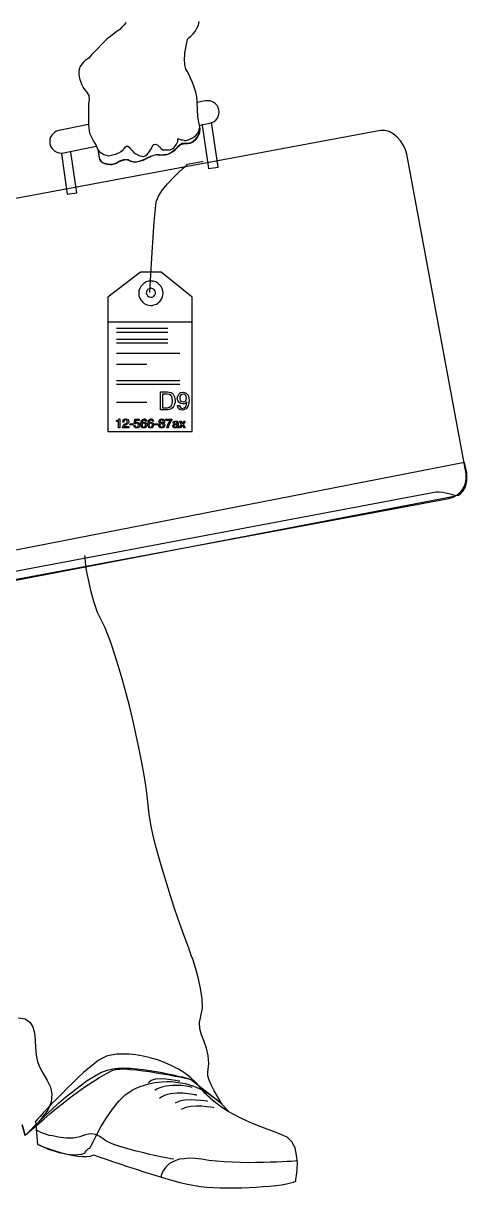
# Model space of a CAD drawing. Extents: x 141.92 to 143.05, y 60.08 to 61.86.
# Drawn here: x 142.635 to 143.049, y 60.078 to 61.166 of the extents above; entities that cross this region are included whole.
import ezdxf

# ---------------------------------------------------------------- set-up
doc = ezdxf.new("R2010")
doc.units = 0
doc.layers.get('0').update_dxf_attribs({"linetype": 'CONTINUOUS'})

msp = doc.modelspace()

# ---------------------------------------------------------------- linework, layer by layer
at = {"linetype": 'CONTINUOUS'}
for points in [[(142.6954, 61.133), (142.6949, 61.1328), (142.6939, 61.132), (142.6924, 61.1309), (142.6909, 61.1295), (142.6893, 61.1276), (142.6878, 61.1255), (142.6867, 61.1231), (142.6863, 61.1208), (142.6865, 61.1183), (142.6867, 61.1158), (142.6874, 61.1133), (142.6882, 61.1108), (142.6893, 61.1082), (142.6905, 61.1059), (142.692, 61.1038), (142.6937, 61.1019), (142.6958, 61.0984), (142.696, 61.0946), (142.6954, 61.0906), (142.6954, 61.0855), (142.6956, 61.0788), (142.6956, 61.0708), (142.6964, 61.0631), (142.6994, 61.0568), (142.7012, 61.0542), (142.7027, 61.0517), (142.7036, 61.0492), (142.7044, 61.0469), (142.7048, 61.0446), (142.7052, 61.0425), (142.7055, 61.0404), (142.7061, 61.0387), (142.7069, 61.0372), (142.7086, 61.0359), (142.7105, 61.0349), (142.7128, 61.0343), (142.7153, 61.0338), (142.7176, 61.0338), (142.7197, 61.0345), (142.7216, 61.0353), (142.7231, 61.0364), (142.7248, 61.0374), (142.7265, 61.038), (142.7284, 61.0385), (142.73, 61.0385), (142.7319, 61.0383), (142.7336, 61.0378), (142.7355, 61.037), (142.7374, 61.0364), (142.7395, 61.0362), (142.7416, 61.0366), (142.7437, 61.0372), (142.7458, 61.0378), (142.7477, 61.0387), (142.7494, 61.0397), (142.7511, 61.0404), (142.7525, 61.041), (142.7538, 61.0416), (142.755, 61.042), (142.7565, 61.0425), (142.758, 61.0429), (142.7597, 61.0431), (142.7618, 61.0431), (142.7643, 61.0429), (142.767, 61.0429), (142.7697, 61.0437), (142.7723, 61.0448), (142.7744, 61.0462), (142.7763, 61.0477), (142.7777, 61.049), (142.7786, 61.0498), (142.779, 61.0502), (142.7798, 61.0511), (142.7805, 61.0517), (142.7813, 61.0523), (142.7819, 61.0528), (142.783, 61.053), (142.7842, 61.0532), (142.7859, 61.0534), (142.788, 61.0534), (142.7906, 61.0538), (142.7929, 61.0551), (142.795, 61.057), (142.7969, 61.0595), (142.7983, 61.062), (142.7994, 61.0645), (142.7998, 61.067), (142.7996, 61.0691), (142.7985, 61.0733), (142.7977, 61.0788), (142.7973, 61.0853), (142.7971, 61.0929), (142.7966, 61.0971), (142.7958, 61.1015), (142.7943, 61.1061), (142.7927, 61.1105), (142.7908, 61.1147), (142.7891, 61.1183), (142.7876, 61.121), (142.7864, 61.1231), (142.7853, 61.1274), (142.7851, 61.1322), (142.7853, 61.1364), (142.7855, 61.1381), (142.788, 61.1511), (142.7885, 61.1515), (142.7895, 61.1524), (142.7912, 61.1538), (142.7931, 61.1559), (142.795, 61.1582), (142.7966, 61.1612), (142.7981, 61.1641), (142.7987, 61.1675)], [(142.6954, 61.133), (142.6949, 61.1328), (142.6939, 61.132), (142.6924, 61.1309), (142.6909, 61.1295), (142.6893, 61.1276), (142.6878, 61.1255), (142.6867, 61.1231), (142.6863, 61.1208), (142.6865, 61.1183), (142.6867, 61.1158), (142.6874, 61.1133), (142.6882, 61.1108), (142.6893, 61.1082), (142.6905, 61.1059), (142.692, 61.1038), (142.6937, 61.1019), (142.6958, 61.0984), (142.696, 61.0946), (142.6954, 61.0906), (142.6954, 61.0855), (142.6956, 61.0788), (142.6956, 61.0708), (142.6964, 61.0631), (142.6994, 61.0568), (142.7012, 61.0542), (142.7027, 61.0517), (142.7036, 61.0492), (142.7044, 61.0469), (142.7048, 61.0446), (142.7052, 61.0425), (142.7055, 61.0404), (142.7061, 61.0387), (142.7069, 61.0372), (142.7086, 61.0359), (142.7105, 61.0349), (142.7128, 61.0343), (142.7153, 61.0338), (142.7176, 61.0338), (142.7197, 61.0345), (142.7216, 61.0353), (142.7231, 61.0364), (142.7248, 61.0374), (142.7265, 61.038), (142.7284, 61.0385), (142.73, 61.0385), (142.7319, 61.0383), (142.7336, 61.0378), (142.7355, 61.037), (142.7374, 61.0364), (142.7395, 61.0362), (142.7416, 61.0366), (142.7437, 61.0372), (142.7458, 61.0378), (142.7477, 61.0387), (142.7494, 61.0397), (142.7511, 61.0404), (142.7525, 61.041), (142.7538, 61.0416), (142.755, 61.042), (142.7565, 61.0425), (142.758, 61.0429), (142.7597, 61.0431), (142.7618, 61.0431), (142.7643, 61.0429), (142.767, 61.0429), (142.7697, 61.0437), (142.7723, 61.0448), (142.7744, 61.0462), (142.7763, 61.0477), (142.7777, 61.049), (142.7786, 61.0498), (142.779, 61.0502), (142.7798, 61.0511), (142.7805, 61.0517), (142.7813, 61.0523), (142.7819, 61.0528), (142.783, 61.053), (142.7842, 61.0532), (142.7859, 61.0534), (142.788, 61.0534), (142.7906, 61.0538), (142.7929, 61.0551), (142.795, 61.057), (142.7969, 61.0595), (142.7983, 61.062), (142.7994, 61.0645), (142.7998, 61.067), (142.7996, 61.0691), (142.7985, 61.0733), (142.7977, 61.0788), (142.7973, 61.0853), (142.7971, 61.0929), (142.7966, 61.0971), (142.7958, 61.1015), (142.7943, 61.1061), (142.7927, 61.1105), (142.7908, 61.1147), (142.7891, 61.1183), (142.7876, 61.121), (142.7864, 61.1231), (142.7853, 61.1274), (142.7851, 61.1322), (142.7853, 61.1364), (142.7855, 61.1381), (142.788, 61.1511), (142.7885, 61.1515), (142.7895, 61.1524), (142.7912, 61.1538), (142.7931, 61.1559), (142.795, 61.1582), (142.7966, 61.1612), (142.7981, 61.1641), (142.7987, 61.1675)], [(142.7307, 61.1664), (142.7288, 61.1643), (142.7267, 61.1622), (142.7246, 61.1601), (142.722, 61.1582), (142.7191, 61.1561), (142.7162, 61.1538), (142.713, 61.1513), (142.7101, 61.1486), (142.7073, 61.1458), (142.7044, 61.1427), (142.7015, 61.1395), (142.6983, 61.1364), (142.6954, 61.133)], [(142.7307, 61.1664), (142.7288, 61.1643), (142.7267, 61.1622), (142.7246, 61.1601), (142.722, 61.1582), (142.7191, 61.1561), (142.7162, 61.1538), (142.713, 61.1513), (142.7101, 61.1486), (142.7073, 61.1458), (142.7044, 61.1427), (142.7015, 61.1395), (142.6983, 61.1364), (142.6954, 61.133)], [(142.8088, 61.0725), (142.8109, 61.0731), (142.8128, 61.0742), (142.8143, 61.0754), (142.8156, 61.0769), (142.8166, 61.0788), (142.8172, 61.0809), (142.8174, 61.083), (142.8172, 61.0851), (142.8172, 61.0851), (142.8166, 61.0872), (142.8156, 61.0889), (142.8141, 61.0906), (142.8126, 61.0918), (142.8107, 61.0927), (142.8088, 61.0933), (142.8067, 61.0935), (142.8046, 61.0933), (142.7971, 61.0918)], [(142.6956, 61.0714), (142.6678, 61.0658), (142.6657, 61.0652), (142.6641, 61.0641), (142.6624, 61.0626), (142.6611, 61.0612), (142.6601, 61.0593), (142.6594, 61.0574), (142.6592, 61.0553), (142.6594, 61.0532), (142.6594, 61.0532), (142.6601, 61.0511), (142.6611, 61.0492), (142.6626, 61.0477), (142.6641, 61.0465), (142.6659, 61.0454), (142.6678, 61.0448), (142.6699, 61.0446), (142.672, 61.0448), (142.7029, 61.051)], [(142.7992, 61.0706), (142.8088, 61.0725)], [(142.8017, 61.0708), (142.8076, 61.0303), (142.8166, 61.0315), (142.8105, 61.0736), (142.8105, 61.0729)], [(143.0322, 60.722), (143.036, 60.7233), (143.0396, 60.725), (143.0425, 60.7275), (143.045, 60.7304), (143.0467, 60.7336), (143.048, 60.7374), (143.0484, 60.7411), (143.0482, 60.7451), (142.9929, 61.0435), (142.9916, 61.0477), (142.9898, 61.0517), (142.987, 61.0559), (142.9837, 61.0595), (142.9801, 61.0624), (142.9763, 61.0647), (142.9721, 61.0658), (142.9681, 61.0658), (142.4936, 60.9771)], [(143.0322, 60.722), (143.036, 60.7233), (143.0396, 60.725), (143.0425, 60.7275), (143.045, 60.7304), (143.0467, 60.7336), (143.048, 60.7374), (143.0484, 60.7411), (143.0482, 60.7451), (142.9929, 61.0435), (142.9916, 61.0477), (142.9898, 61.0517), (142.987, 61.0559), (142.9837, 61.0595), (142.9801, 61.0624), (142.9763, 61.0647), (142.9721, 61.0658), (142.9681, 61.0658), (142.4936, 60.9771)], [(142.7044, 61.0477), (142.7046, 61.0475), (142.7052, 61.0467), (142.7065, 61.0454), (142.708, 61.0444), (142.7097, 61.0433), (142.7118, 61.0425), (142.7141, 61.042), (142.7166, 61.0425), (142.7191, 61.0431), (142.721, 61.0437), (142.7227, 61.0444), (142.7239, 61.0448), (142.725, 61.0454), (142.7258, 61.046), (142.7269, 61.0469), (142.7277, 61.0477), (142.7286, 61.0488), (142.7294, 61.0496), (142.73, 61.0505), (142.7309, 61.0509), (142.7315, 61.0511), (142.7323, 61.0509), (142.7334, 61.05), (142.7347, 61.0486), (142.7361, 61.0469), (142.7378, 61.0452), (142.7397, 61.0439), (142.7416, 61.0429), (142.7435, 61.042), (142.7452, 61.0416), (142.7466, 61.0414), (142.7479, 61.0416), (142.749, 61.0423), (142.7502, 61.0431), (142.7513, 61.0444), (142.7525, 61.046), (142.7534, 61.0475), (142.7544, 61.049), (142.7548, 61.0505), (142.7553, 61.0515), (142.7557, 61.0521), (142.7565, 61.0526), (142.7576, 61.0528), (142.7588, 61.0526), (142.7601, 61.0519), (142.7613, 61.0511), (142.7626, 61.0498), (142.7634, 61.0481), (142.7639, 61.0481), (142.7647, 61.0477), (142.7662, 61.0475), (142.7679, 61.0475), (142.7697, 61.0475), (142.7718, 61.0477), (142.7737, 61.0486), (142.7754, 61.0498), (142.7777, 61.0528), (142.7788, 61.0555), (142.779, 61.0574), (142.779, 61.058), (142.7792, 61.058), (142.7796, 61.0578), (142.7805, 61.0576), (142.7813, 61.0574), (142.7824, 61.057), (142.7836, 61.0568), (142.7847, 61.0565), (142.7855, 61.0563), (142.7868, 61.0563), (142.7887, 61.057), (142.7908, 61.0578), (142.7931, 61.0591), (142.7954, 61.0607), (142.7973, 61.0628), (142.7985, 61.0652), (142.7992, 61.0679), (142.7992, 61.0675), (142.7994, 61.0666), (142.7992, 61.0652), (142.799, 61.0633), (142.7981, 61.0612), (142.7969, 61.0591), (142.795, 61.0568), (142.7922, 61.0547), (142.792, 61.0547), (142.7916, 61.0544), (142.791, 61.0542), (142.7899, 61.0538), (142.7889, 61.0536), (142.7876, 61.0534), (142.7866, 61.0534), (142.7853, 61.0534), (142.784, 61.0534), (142.783, 61.0534), (142.7821, 61.053), (142.7813, 61.0526), (142.7805, 61.0519), (142.7796, 61.0513), (142.779, 61.0507), (142.7782, 61.0498), (142.7773, 61.049), (142.7763, 61.0479), (142.7748, 61.0467), (142.7735, 61.0456), (142.7721, 61.0446), (142.7706, 61.0437), (142.7693, 61.0431), (142.7683, 61.0429), (142.7672, 61.0429), (142.7662, 61.0429), (142.7649, 61.0427), (142.7637, 61.0427), (142.7626, 61.0427), (142.7613, 61.0427), (142.7605, 61.0427), (142.7597, 61.0429), (142.7588, 61.0429), (142.7578, 61.0427), (142.7563, 61.0423), (142.7546, 61.0416), (142.7527, 61.0408), (142.7508, 61.0401), (142.7492, 61.0393), (142.7475, 61.0387), (142.746, 61.038), (142.7443, 61.0374), (142.7429, 61.0368), (142.7414, 61.0364), (142.7397, 61.0362), (142.738, 61.0362), (142.7361, 61.0364), (142.7342, 61.037), (142.7342, 61.0372), (142.734, 61.0374), (142.7334, 61.0378), (142.7326, 61.0383), (142.7311, 61.0383), (142.7292, 61.038), (142.7265, 61.0374), (142.7229, 61.0362), (142.7227, 61.0359), (142.722, 61.0355), (142.7212, 61.0351), (142.7199, 61.0345), (142.7185, 61.0341), (142.7166, 61.0338), (142.7145, 61.0338), (142.7122, 61.0345), (142.712, 61.0345), (142.7113, 61.0345), (142.7103, 61.0347), (142.7092, 61.0353), (142.7082, 61.0359), (142.7071, 61.037), (142.7061, 61.0385), (142.7057, 61.0404), (142.705, 61.0439), (142.7048, 61.0462), (142.7044, 61.0473), (142.7044, 61.0477)], [(142.6702, 61.0439), (142.6754, 61.0063), (142.6844, 61.0076), (142.679, 61.0454), (142.679, 61.0462)], [(142.7529, 60.9143), (142.7534, 60.9256), (142.7548, 60.9517), (142.7567, 60.9803), (142.7588, 60.999), (142.7609, 61.0042), (142.7647, 61.0101), (142.7693, 61.016), (142.7746, 61.0214), (142.7796, 61.0265), (142.7838, 61.0305), (142.787, 61.033), (142.788, 61.0341), (142.8025, 61.037)], [(142.7924, 60.7846), (142.7924, 60.9101), (142.7632, 60.9334), (142.7441, 60.9334), (142.7136, 60.9101), (142.7136, 60.7846), (142.7924, 60.7846)], [(142.7924, 60.8868), (142.7924, 60.9101), (142.7632, 60.9334), (142.7441, 60.9334), (142.7136, 60.9101), (142.7136, 60.8868), (142.7924, 60.8868)], [(142.7924, 60.7846), (142.7924, 60.9101), (142.7632, 60.9334), (142.7441, 60.9334), (142.7136, 60.9101), (142.7136, 60.7846), (142.7924, 60.7846)], [(142.7538, 60.9023), (142.7553, 60.9023), (142.7565, 60.9027), (142.7578, 60.9032), (142.759, 60.9036), (142.7601, 60.9044), (142.7611, 60.9053), (142.7622, 60.9061), (142.763, 60.9071), (142.7639, 60.9086), (142.7645, 60.9103), (142.7649, 60.912), (142.7651, 60.9137), (142.7649, 60.916), (142.7643, 60.9181), (142.7632, 60.92), (142.7618, 60.9216), (142.7601, 60.9231), (142.7582, 60.9242), (142.7561, 60.9248), (142.7538, 60.925), (142.7515, 60.9248), (142.7494, 60.9242), (142.7475, 60.9231), (142.7458, 60.9216), (142.7443, 60.92), (142.7433, 60.9181), (142.7426, 60.916), (142.7424, 60.9137), (142.7426, 60.9113), (142.7433, 60.9092), (142.7443, 60.9074), (142.7458, 60.9057), (142.7475, 60.9042), (142.7494, 60.9032), (142.7515, 60.9025), (142.7538, 60.9023)], [(142.7538, 60.9099), (142.7548, 60.9101), (142.7557, 60.9103), (142.7565, 60.9109), (142.7571, 60.9118), (142.7574, 60.9122), (142.7578, 60.9128), (142.758, 60.9134), (142.758, 60.9141), (142.7576, 60.9158), (142.7567, 60.917), (142.7555, 60.9179), (142.7538, 60.9183), (142.7521, 60.9179), (142.7506, 60.917), (142.7498, 60.9158), (142.7494, 60.9141), (142.7498, 60.9124), (142.7506, 60.9111), (142.7521, 60.9103), (142.7538, 60.9099)], [(142.7216, 60.8811), (142.7697, 60.8811)], [(142.7216, 60.8773), (142.7697, 60.8773)], [(142.7216, 60.8708), (142.7697, 60.8708)], [(142.7216, 60.8672), (142.7697, 60.8672)], [(142.7216, 60.8578), (142.7807, 60.8578)], [(142.7216, 60.8475), (142.75, 60.8475)], [(142.7216, 60.8321), (142.7807, 60.8321)], [(142.7216, 60.8286), (142.7807, 60.8286)], [(142.7626, 60.8216), (142.7693, 60.8216), (142.7708, 60.8214), (142.7723, 60.821), (142.7735, 60.8204), (142.7744, 60.8193), (142.7752, 60.8181), (142.7758, 60.8168), (142.776, 60.8151), (142.7763, 60.8134), (142.7763, 60.812), (142.7758, 60.8105), (142.7754, 60.809), (142.7748, 60.8078), (142.7739, 60.8065), (142.7727, 60.8057), (142.771, 60.805), (142.7691, 60.8048), (142.7626, 60.8048), (142.7626, 60.8216)], [(142.7784, 60.8155), (142.7788, 60.8176), (142.7798, 60.8195), (142.7815, 60.8208), (142.7838, 60.8212), (142.7868, 60.8204), (142.7887, 60.8185), (142.7893, 60.816), (142.7895, 60.8136), (142.7893, 60.8113), (142.7887, 60.8084), (142.7868, 60.8057), (142.7836, 60.8044), (142.7811, 60.8048), (142.7796, 60.8061), (142.7788, 60.8073), (142.7786, 60.8088), (142.7807, 60.8088), (142.7809, 60.8078), (142.7815, 60.8069), (142.7824, 60.8063), (142.7834, 60.8061), (142.7849, 60.8065), (142.7861, 60.8075), (142.787, 60.8094), (142.7874, 60.8122), (142.7874, 60.8122), (142.7868, 60.8113), (142.7859, 60.8107), (142.7847, 60.8105), (142.7836, 60.8103), (142.7815, 60.8107), (142.7798, 60.8118), (142.7788, 60.8134), (142.7784, 60.8155)], [(142.7216, 60.8118), (142.75, 60.8118)], [(142.7647, 60.8067), (142.7691, 60.8067), (142.7712, 60.8071), (142.7727, 60.8084), (142.7735, 60.8105), (142.7739, 60.8132), (142.7735, 60.816), (142.7727, 60.8181), (142.771, 60.8191), (142.7689, 60.8195), (142.7647, 60.8195), (142.7647, 60.8067)], [(142.787, 60.816), (142.7868, 60.8172), (142.7864, 60.8183), (142.7853, 60.8191), (142.7838, 60.8193), (142.7826, 60.8191), (142.7815, 60.8183), (142.7809, 60.8172), (142.7807, 60.8157), (142.7811, 60.8139), (142.7817, 60.8128), (142.7828, 60.8124), (142.7838, 60.8122), (142.7849, 60.8124), (142.7859, 60.8128), (142.7868, 60.8139), (142.787, 60.816)], [(142.7248, 60.788), (142.7235, 60.788), (142.7235, 60.7939), (142.7216, 60.7939), (142.7216, 60.7947), (142.7225, 60.7947), (142.7231, 60.7949), (142.7235, 60.7954), (142.7239, 60.7962), (142.7248, 60.7962), (142.7248, 60.788)], [(142.7275, 60.7933), (142.7277, 60.7949), (142.7286, 60.7958), (142.7294, 60.7962), (142.7302, 60.7962), (142.7313, 60.796), (142.7321, 60.7956), (142.7328, 60.7947), (142.733, 60.7937), (142.7328, 60.7926), (142.7323, 60.792), (142.7315, 60.7914), (142.7307, 60.7909), (142.7298, 60.7905), (142.7292, 60.7901), (142.7288, 60.7897), (142.7286, 60.7893), (142.7284, 60.7891), (142.733, 60.7891), (142.733, 60.788), (142.7273, 60.788), (142.7275, 60.7891), (142.7279, 60.7901), (142.7284, 60.7907), (142.7292, 60.7914), (142.7302, 60.792), (142.7309, 60.7924), (142.7313, 60.7926), (142.7315, 60.7933), (142.7317, 60.7939), (142.7317, 60.7943), (142.7313, 60.7949), (142.7309, 60.7951), (142.7302, 60.7954), (142.7292, 60.7951), (142.7288, 60.7945), (142.7286, 60.7939), (142.7286, 60.7933), (142.7275, 60.7933)], [(142.7368, 60.7907), (142.734, 60.7907), (142.734, 60.7918), (142.7368, 60.7918), (142.7368, 60.7907)], [(142.7391, 60.7928), (142.7395, 60.793), (142.7397, 60.793), (142.7401, 60.7933), (142.7408, 60.7933), (142.7416, 60.793), (142.7424, 60.7926), (142.7431, 60.7918), (142.7433, 60.7907), (142.7433, 60.7899), (142.7429, 60.7888), (142.7418, 60.788), (142.7403, 60.7878), (142.7395, 60.7878), (142.7389, 60.7882), (142.7382, 60.7888), (142.7378, 60.7901), (142.7389, 60.7901), (142.7391, 60.7895), (142.7395, 60.7891), (142.7399, 60.7886), (142.7405, 60.7886), (142.7412, 60.7888), (142.7418, 60.7893), (142.742, 60.7897), (142.7422, 60.7905), (142.742, 60.7914), (142.7418, 60.792), (142.7412, 60.7922), (142.7405, 60.7924), (142.7401, 60.7924), (142.7397, 60.7922), (142.7393, 60.7918), (142.7389, 60.7916), (142.738, 60.7916), (142.7386, 60.796), (142.7429, 60.796), (142.7429, 60.7949), (142.7395, 60.7949), (142.7391, 60.7928)], [(142.7487, 60.7941), (142.7485, 60.7945), (142.7483, 60.7949), (142.7479, 60.7951), (142.7473, 60.7954), (142.7464, 60.7949), (142.7458, 60.7941), (142.7454, 60.793), (142.7454, 60.7922), (142.7454, 60.7922), (142.7456, 60.7926), (142.746, 60.7928), (142.7466, 60.7933), (142.7473, 60.7933), (142.7481, 60.793), (142.749, 60.7926), (142.7498, 60.792), (142.75, 60.7907), (142.75, 60.7901), (142.7498, 60.7897), (142.7494, 60.7891), (142.7492, 60.7886), (142.7487, 60.7882), (142.7483, 60.788), (142.7477, 60.7878), (142.7471, 60.7878), (142.7466, 60.7878), (142.746, 60.788), (142.7454, 60.7884), (142.745, 60.7891), (142.7447, 60.7897), (142.7445, 60.7903), (142.7443, 60.7909), (142.7443, 60.7918), (142.7445, 60.7933), (142.745, 60.7947), (142.7458, 60.7958), (142.7473, 60.7962), (142.7481, 60.7962), (142.749, 60.7958), (142.7494, 60.7951), (142.7498, 60.7941), (142.7487, 60.7941)], [(142.7473, 60.7886), (142.7479, 60.7888), (142.7483, 60.7893), (142.7485, 60.7897), (142.7487, 60.7905), (142.7487, 60.7912), (142.7485, 60.7918), (142.7481, 60.7922), (142.7473, 60.7924), (142.7464, 60.7922), (142.746, 60.7918), (142.7456, 60.7914), (142.7456, 60.7905), (142.7456, 60.7899), (142.746, 60.7893), (142.7464, 60.7888), (142.7473, 60.7886)], [(142.7553, 60.7941), (142.755, 60.7945), (142.7548, 60.7949), (142.7544, 60.7951), (142.7538, 60.7954), (142.7527, 60.7949), (142.7523, 60.7941), (142.7519, 60.793), (142.7519, 60.7922), (142.7519, 60.7922), (142.7521, 60.7926), (142.7525, 60.7928), (142.7532, 60.7933), (142.7538, 60.7933), (142.7546, 60.793), (142.7555, 60.7926), (142.7561, 60.792), (142.7563, 60.7907), (142.7563, 60.7901), (142.7561, 60.7897), (142.7559, 60.7891), (142.7557, 60.7886), (142.7553, 60.7882), (142.7548, 60.788), (142.7542, 60.7878), (142.7536, 60.7878), (142.7532, 60.7878), (142.7525, 60.788), (142.7519, 60.7884), (142.7515, 60.7891), (142.7511, 60.7897), (142.7508, 60.7903), (142.7508, 60.7909), (142.7508, 60.7918), (142.7511, 60.7933), (142.7515, 60.7947), (142.7523, 60.7958), (142.7538, 60.7962), (142.7546, 60.7962), (142.7555, 60.7958), (142.7559, 60.7951), (142.7563, 60.7941), (142.7553, 60.7941)], [(142.7538, 60.7886), (142.7544, 60.7888), (142.7548, 60.7893), (142.755, 60.7897), (142.7553, 60.7905), (142.7553, 60.7912), (142.755, 60.7918), (142.7544, 60.7922), (142.7536, 60.7924), (142.7529, 60.7922), (142.7523, 60.7918), (142.7521, 60.7914), (142.7519, 60.7905), (142.7521, 60.7899), (142.7523, 60.7893), (142.7529, 60.7888), (142.7538, 60.7886)], [(142.7603, 60.7907), (142.7574, 60.7907), (142.7574, 60.7918), (142.7603, 60.7918), (142.7603, 60.7907)], [(142.7653, 60.7924), (142.7662, 60.792), (142.7666, 60.7914), (142.7668, 60.7909), (142.7668, 60.7903), (142.7666, 60.7895), (142.7662, 60.7886), (142.7651, 60.788), (142.7639, 60.7878), (142.7634, 60.7878), (142.763, 60.788), (142.7624, 60.7882), (142.762, 60.7884), (142.7616, 60.7888), (142.7613, 60.7895), (142.7611, 60.7899), (142.7611, 60.7903), (142.7613, 60.7909), (142.7616, 60.7916), (142.762, 60.792), (142.7626, 60.7924), (142.762, 60.7926), (142.7618, 60.793), (142.7613, 60.7935), (142.7613, 60.7939), (142.7616, 60.7945), (142.762, 60.7954), (142.7626, 60.796), (142.7639, 60.7962), (142.7651, 60.796), (142.7658, 60.7956), (142.7662, 60.7949), (142.7664, 60.7941), (142.7664, 60.7933), (142.766, 60.7928), (142.7658, 60.7926), (142.7653, 60.7924)], [(142.7622, 60.7903), (142.7622, 60.7897), (142.7626, 60.7893), (142.7632, 60.7888), (142.7641, 60.7886), (142.7645, 60.7886), (142.7651, 60.7891), (142.7653, 60.7895), (142.7655, 60.7903), (142.7653, 60.7909), (142.7651, 60.7914), (142.7645, 60.7918), (142.7639, 60.7918), (142.7632, 60.7916), (142.7626, 60.7914), (142.7624, 60.7909), (142.7622, 60.7903)], [(142.7653, 60.7941), (142.7653, 60.7945), (142.7651, 60.7949), (142.7647, 60.7951), (142.7639, 60.7954), (142.7632, 60.7951), (142.7628, 60.7949), (142.7624, 60.7945), (142.7624, 60.7941), (142.7626, 60.7935), (142.7628, 60.7933), (142.7634, 60.7928), (142.7639, 60.7928), (142.7645, 60.7928), (142.7649, 60.7933), (142.7653, 60.7935), (142.7653, 60.7941)], [(142.7676, 60.796), (142.7733, 60.796), (142.7733, 60.7951), (142.7725, 60.7941), (142.7716, 60.7926), (142.7706, 60.7905), (142.77, 60.788), (142.7687, 60.788), (142.7691, 60.7899), (142.77, 60.7918), (142.771, 60.7935), (142.7721, 60.7949), (142.7676, 60.7949), (142.7676, 60.796)], [(142.7744, 60.7922), (142.7746, 60.7933), (142.775, 60.7939), (142.7758, 60.7941), (142.7769, 60.7943), (142.7775, 60.7943), (142.7784, 60.7941), (142.779, 60.7935), (142.7792, 60.7926), (142.7792, 60.7891), (142.7792, 60.7888), (142.7794, 60.7888), (142.7794, 60.7886), (142.7796, 60.7886), (142.7796, 60.7886), (142.7798, 60.7886), (142.7798, 60.7886), (142.7798, 60.7888), (142.7798, 60.788), (142.7796, 60.788), (142.7796, 60.788), (142.7796, 60.7878), (142.7794, 60.7878), (142.7788, 60.788), (142.7786, 60.7882), (142.7784, 60.7884), (142.7782, 60.7888), (142.7777, 60.7884), (142.7775, 60.7882), (142.7769, 60.788), (142.776, 60.7878), (142.7752, 60.788), (142.7748, 60.7884), (142.7744, 60.7888), (142.7742, 60.7897), (142.7742, 60.7901), (142.7744, 60.7907), (142.775, 60.7912), (142.776, 60.7916), (142.7777, 60.7918), (142.7779, 60.7918), (142.7779, 60.7918), (142.7782, 60.792), (142.7782, 60.7924), (142.7782, 60.7928), (142.7777, 60.7933), (142.7773, 60.7935), (142.7767, 60.7935), (142.776, 60.7933), (142.7756, 60.793), (142.7754, 60.7926), (142.7754, 60.7922), (142.7744, 60.7922)], [(142.7782, 60.7912), (142.7779, 60.7909), (142.7777, 60.7909), (142.7773, 60.7909), (142.7765, 60.7907), (142.776, 60.7907), (142.7756, 60.7905), (142.7754, 60.7901), (142.7752, 60.7897), (142.7752, 60.7893), (142.7754, 60.7888), (142.7758, 60.7886), (142.7763, 60.7886), (142.7771, 60.7888), (142.7775, 60.7891), (142.7779, 60.7895), (142.7782, 60.7901), (142.7782, 60.7912)], [(142.7859, 60.788), (142.7847, 60.788), (142.783, 60.7903), (142.7815, 60.788), (142.7803, 60.788), (142.7824, 60.7912), (142.7805, 60.7941), (142.7817, 60.7941), (142.7832, 60.792), (142.7845, 60.7941), (142.7857, 60.7941), (142.7838, 60.7912), (142.7859, 60.788)], [(142.559, 60.6325), (143.0385, 60.7245), (143.0391, 60.7248), (143.041, 60.7252), (143.0433, 60.7266), (143.0456, 60.7292), (143.0478, 60.7329), (143.0488, 60.7384), (143.0488, 60.7458), (143.0467, 60.7556), (142.5346, 60.6556), (142.5346, 60.6546), (142.5346, 60.6518), (142.535, 60.6478), (142.5365, 60.6434), (142.5392, 60.6392), (142.5437, 60.6355), (142.55, 60.6331), (142.559, 60.6325)], [(142.559, 60.6325), (143.0385, 60.7245), (143.0381, 60.7248), (143.0366, 60.7252), (143.0345, 60.7256), (143.032, 60.7262), (143.029, 60.7269), (143.0261, 60.7275), (143.0232, 60.7277), (143.0204, 60.7279), (142.5672, 60.6424)], [(142.5577, 60.6334), (143.0322, 60.722)], [(142.5577, 60.6334), (143.0322, 60.722)], [(142.6334, 60.1368), (142.6363, 60.1269), (142.6369, 60.1276), (142.6388, 60.1295), (142.6416, 60.1324), (142.6453, 60.1362), (142.65, 60.1408), (142.6552, 60.1458), (142.6611, 60.1513), (142.6674, 60.157), (142.6739, 60.1627), (142.6809, 60.1681), (142.6876, 60.1734), (142.6943, 60.1782), (142.701, 60.1824), (142.7071, 60.1858), (142.713, 60.1881), (142.7183, 60.1893), (142.7233, 60.1898), (142.729, 60.19), (142.7347, 60.1898), (142.7405, 60.1891), (142.7466, 60.1885), (142.7527, 60.1877), (142.7586, 60.1868), (142.7643, 60.1858), (142.7695, 60.1845), (142.7746, 60.1835), (142.779, 60.1824), (142.783, 60.1816), (142.7861, 60.1807), (142.7885, 60.1801), (142.7901, 60.1797), (142.7906, 60.1795), (142.8202, 60.1566), (142.8195, 60.1576), (142.8179, 60.1604), (142.8156, 60.1641), (142.813, 60.1688), (142.8103, 60.1738), (142.8082, 60.1786), (142.8069, 60.1828), (142.8069, 60.186), (142.808, 60.1942), (142.8074, 60.2017), (142.8057, 60.2085), (142.8034, 60.2148), (142.8011, 60.2209), (142.7996, 60.2267), (142.7992, 60.2324), (142.8004, 60.2385), (142.8019, 60.2459), (142.8017, 60.2547), (142.8002, 60.2646), (142.7979, 60.2744), (142.7954, 60.2835), (142.7931, 60.2908), (142.7912, 60.2959), (142.7906, 60.2978), (142.7901, 60.2988), (142.7891, 60.302), (142.7872, 60.3068), (142.7849, 60.3133), (142.7821, 60.3211), (142.779, 60.3301), (142.7756, 60.34), (142.7721, 60.3507), (142.7685, 60.3619), (142.7651, 60.3732), (142.7618, 60.3848), (142.7586, 60.3961), (142.7559, 60.407), (142.7538, 60.4175), (142.7521, 60.427), (142.7511, 60.4356), (142.7502, 60.4442), (142.749, 60.4543), (142.7471, 60.4652), (142.745, 60.477), (142.7424, 60.4894), (142.7397, 60.5022), (142.7368, 60.5153), (142.7336, 60.5283), (142.7302, 60.5411), (142.7269, 60.5535), (142.7235, 60.5651), (142.7202, 60.576), (142.717, 60.5857), (142.7139, 60.5941), (142.7109, 60.601), (142.7084, 60.6062), (142.704, 60.6155), (142.7004, 60.6258), (142.6975, 60.6361), (142.6954, 60.6462), (142.6937, 60.655), (142.6926, 60.6621), (142.6922, 60.667), (142.692, 60.6687)], [(142.6334, 60.1368), (142.6363, 60.1269), (142.6369, 60.1276), (142.6386, 60.129), (142.6411, 60.1313), (142.6447, 60.1345), (142.6489, 60.1383), (142.654, 60.1425), (142.6594, 60.1471), (142.6653, 60.1522), (142.6718, 60.1572), (142.6783, 60.1625), (142.6853, 60.1675), (142.692, 60.1723), (142.6989, 60.1769), (142.7057, 60.1811), (142.7122, 60.1849), (142.7183, 60.1879), (142.721, 60.1887), (142.7248, 60.1889), (142.7294, 60.1891), (142.7344, 60.1887), (142.7403, 60.1883), (142.7462, 60.1875), (142.7525, 60.1866), (142.7588, 60.1856), (142.7649, 60.1845), (142.7708, 60.1835), (142.776, 60.1824), (142.7809, 60.1816), (142.7849, 60.1807), (142.788, 60.1801), (142.7899, 60.1797), (142.7906, 60.1795), (142.8202, 60.1566), (142.8195, 60.1576), (142.8179, 60.1604), (142.8156, 60.1641), (142.813, 60.1688), (142.8103, 60.1738), (142.8082, 60.1786), (142.8069, 60.1828), (142.8069, 60.186), (142.808, 60.1942), (142.8074, 60.2017), (142.8057, 60.2085), (142.8034, 60.2148), (142.8011, 60.2209), (142.7996, 60.2267), (142.7992, 60.2324), (142.8004, 60.2385), (142.8019, 60.2459), (142.8017, 60.2547), (142.8002, 60.2646), (142.7979, 60.2744), (142.7954, 60.2835), (142.7931, 60.2908), (142.7912, 60.2959), (142.7906, 60.2978), (142.7901, 60.2988), (142.7891, 60.302), (142.7872, 60.3068), (142.7849, 60.3133), (142.7821, 60.3211), (142.779, 60.3301), (142.7756, 60.34), (142.7721, 60.3507), (142.7685, 60.3619), (142.7651, 60.3732), (142.7618, 60.3848), (142.7586, 60.3961), (142.7559, 60.407), (142.7538, 60.4175), (142.7521, 60.427), (142.7511, 60.4356), (142.7502, 60.4442), (142.749, 60.4543), (142.7471, 60.4652), (142.745, 60.477), (142.7424, 60.4894), (142.7397, 60.5022), (142.7368, 60.5153), (142.7336, 60.5283), (142.7302, 60.5411), (142.7269, 60.5535), (142.7235, 60.5651), (142.7202, 60.576), (142.717, 60.5857), (142.7139, 60.5941), (142.7109, 60.601), (142.7084, 60.6062), (142.704, 60.6155), (142.7004, 60.6258), (142.6975, 60.6361), (142.6954, 60.6462), (142.6937, 60.655), (142.6931, 60.6587)], [(142.6296, 60.237), (142.6363, 60.236), (142.6407, 60.2328), (142.6435, 60.2284), (142.6449, 60.2225), (142.6456, 60.216), (142.6458, 60.2093), (142.6464, 60.2024), (142.6477, 60.1959), (142.6502, 60.19), (142.6535, 60.1841), (142.6569, 60.1782), (142.6599, 60.1721), (142.6611, 60.1656), (142.6607, 60.1585), (142.6573, 60.1505), (142.6504, 60.1412)], [(142.646, 60.1402), (142.6477, 60.1187), (142.6481, 60.1185), (142.6493, 60.1181), (142.6512, 60.1173), (142.6538, 60.1162), (142.6569, 60.1152), (142.6605, 60.1139), (142.6643, 60.1127), (142.6685, 60.1114), (142.6727, 60.1101), (142.6771, 60.1091), (142.6815, 60.1082), (142.6857, 60.1076), (142.6899, 60.1074), (142.6937, 60.1074), (142.6973, 60.1078), (142.7002, 60.1089), (142.701, 60.1087), (142.7034, 60.1078), (142.7071, 60.1063), (142.712, 60.1047), (142.7178, 60.1028), (142.7246, 60.1005), (142.7319, 60.0979), (142.7399, 60.0954), (142.7481, 60.0927), (142.7565, 60.0902), (142.7647, 60.0876), (142.7729, 60.0853), (142.7809, 60.0832), (142.788, 60.0816), (142.7948, 60.0803), (142.8004, 60.0794), (142.8059, 60.0788), (142.812, 60.0784), (142.8183, 60.0782), (142.825, 60.0782), (142.8317, 60.0782), (142.8387, 60.0782), (142.8454, 60.0784), (142.8521, 60.0788), (142.8586, 60.0792), (142.8647, 60.0797), (142.8706, 60.0803), (142.8757, 60.0809), (142.8803, 60.0818), (142.8841, 60.0826), (142.887, 60.0834), (142.8891, 60.0843), (142.8893, 60.0858), (142.8899, 60.0895), (142.8904, 60.095), (142.8906, 60.1017), (142.8899, 60.1087), (142.8885, 60.1154), (142.8855, 60.1211), (142.8809, 60.1253), (142.8778, 60.1267), (142.874, 60.1284), (142.8698, 60.1301), (142.8649, 60.132), (142.8599, 60.1339), (142.8544, 60.136), (142.8488, 60.1383), (142.8431, 60.1408), (142.8372, 60.1435), (142.8313, 60.1467), (142.8254, 60.1498), (142.8198, 60.1534), (142.8145, 60.1574), (142.8095, 60.1616), (142.8046, 60.1662), (142.8004, 60.1713), (142.796, 60.1763), (142.791, 60.1809), (142.7855, 60.1851), (142.7796, 60.1889), (142.7733, 60.1921), (142.7666, 60.195), (142.7599, 60.1975), (142.7532, 60.1994), (142.7464, 60.2009), (142.7397, 60.2022), (142.7334, 60.2028), (142.7273, 60.203), (142.7218, 60.2028), (142.7166, 60.202), (142.7122, 60.2009), (142.7084, 60.1992), (142.7046, 60.1969), (142.7006, 60.1938), (142.696, 60.1902), (142.6909, 60.1858), (142.6859, 60.1811), (142.6807, 60.1761), (142.6754, 60.1711), (142.6704, 60.166), (142.6655, 60.161), (142.6609, 60.1564), (142.6569, 60.1519), (142.6531, 60.148), (142.6502, 60.1448), (142.6479, 60.1423), (142.6464, 60.1408), (142.646, 60.1402)], [(142.8263, 60.1494), (142.8227, 60.1517), (142.8189, 60.154), (142.8156, 60.1566), (142.8122, 60.1591), (142.809, 60.162), (142.8059, 60.165), (142.8032, 60.1679), (142.8004, 60.1713), (142.796, 60.1763), (142.791, 60.1809), (142.7855, 60.1851), (142.7796, 60.1889), (142.7733, 60.1921), (142.7666, 60.195), (142.7599, 60.1975), (142.7532, 60.1994), (142.7464, 60.2009), (142.7397, 60.2022), (142.7334, 60.2028), (142.7273, 60.203), (142.7218, 60.2028), (142.7166, 60.202), (142.7122, 60.2009), (142.7084, 60.1992), (142.7046, 60.1969), (142.7006, 60.1938), (142.696, 60.1902), (142.6909, 60.1858), (142.6859, 60.1811), (142.6807, 60.1761), (142.6754, 60.1711), (142.6704, 60.166), (142.6655, 60.161), (142.6609, 60.1564), (142.6569, 60.1519), (142.6531, 60.148), (142.6502, 60.1448), (142.6479, 60.1423), (142.6464, 60.1408), (142.646, 60.1402), (142.6477, 60.1187), (142.6481, 60.1185), (142.6489, 60.1181), (142.6504, 60.1175), (142.6525, 60.1166), (142.655, 60.1156), (142.6578, 60.1143), (142.6609, 60.1133), (142.6643, 60.1122), (142.6678, 60.1112), (142.6714, 60.1103), (142.6752, 60.1095), (142.679, 60.1091), (142.6825, 60.1089), (142.6859, 60.1091), (142.6891, 60.1095), (142.692, 60.1106), (142.6924, 60.1114), (142.6939, 60.1131), (142.6954, 60.1148), (142.6968, 60.1152), (142.6977, 60.1169), (142.6998, 60.1211), (142.7029, 60.1274), (142.7071, 60.1349), (142.7122, 60.1433), (142.7178, 60.1515), (142.7237, 60.1589), (142.7298, 60.1648), (142.733, 60.1671), (142.7363, 60.1692), (142.7399, 60.1711), (142.7437, 60.1727), (142.7477, 60.174), (142.7517, 60.1753), (142.7559, 60.1761), (142.7601, 60.1767), (142.7643, 60.1772), (142.7685, 60.1774), (142.7729, 60.1774), (142.7771, 60.1769), (142.7815, 60.1763), (142.7857, 60.1755), (142.7899, 60.1744), (142.7939, 60.173), (142.8015, 60.1696), (142.808, 60.1658), (142.8135, 60.1618), (142.8181, 60.158), (142.8216, 60.1547), (142.8242, 60.1519), (142.8259, 60.1501), (142.8263, 60.1494)], [(142.7807, 60.1776), (142.7796, 60.1778), (142.7767, 60.1784), (142.7727, 60.179), (142.7676, 60.1797), (142.7626, 60.1799), (142.758, 60.1795), (142.754, 60.1784), (142.7515, 60.1763)], [(142.7924, 60.1719), (142.7922, 60.1719), (142.7914, 60.1721), (142.7901, 60.1723), (142.7887, 60.1727), (142.7868, 60.173), (142.7845, 60.1732), (142.7819, 60.1736), (142.7794, 60.1736), (142.7765, 60.1738), (142.7735, 60.1736), (142.7708, 60.1734), (142.7679, 60.173), (142.7649, 60.1725), (142.7622, 60.1715), (142.7597, 60.1704), (142.7574, 60.169)], [(142.7966, 60.1646), (142.7964, 60.1646), (142.7956, 60.1648), (142.7943, 60.165), (142.7929, 60.1654), (142.791, 60.1656), (142.7887, 60.166), (142.7861, 60.1662), (142.7836, 60.1664), (142.7807, 60.1664), (142.7779, 60.1664), (142.775, 60.1662), (142.7721, 60.1658), (142.7693, 60.1652), (142.7666, 60.1643), (142.7641, 60.1631), (142.7618, 60.1616)], [(142.8069, 60.1587), (142.8061, 60.1589), (142.8036, 60.1593), (142.8, 60.1597), (142.7954, 60.1601), (142.7906, 60.1604), (142.7853, 60.1599), (142.7805, 60.1589), (142.7763, 60.1572)], [(142.8128, 60.1528), (142.812, 60.153), (142.8095, 60.1534), (142.8059, 60.1538), (142.8013, 60.1543), (142.7964, 60.1545), (142.7912, 60.154), (142.7864, 60.153), (142.7821, 60.1513)], [(142.6504, 60.1412), (142.6485, 60.1391), (142.6464, 60.1368), (142.6441, 60.1345), (142.6418, 60.1322), (142.6397, 60.1301), (142.638, 60.1284), (142.6367, 60.1274), (142.6363, 60.1269), (142.6334, 60.1368)], [(142.7748, 60.1047), (142.7742, 60.1049), (142.7725, 60.1051), (142.7695, 60.1057), (142.766, 60.1063), (142.7616, 60.1074), (142.7567, 60.1084), (142.7515, 60.1095), (142.7458, 60.111), (142.7401, 60.1124), (142.7344, 60.1139), (142.729, 60.1154), (142.7237, 60.1171), (142.7191, 60.1187), (142.7149, 60.1204), (142.7115, 60.1221), (142.7092, 60.1238), (142.7055, 60.1263), (142.7021, 60.1278), (142.6987, 60.1284), (142.6956, 60.1282), (142.6926, 60.1276), (142.6899, 60.1267), (142.6872, 60.1257), (142.6844, 60.125), (142.683, 60.1248), (142.6811, 60.1246), (142.6792, 60.1246), (142.6771, 60.1246), (142.6748, 60.1246), (142.6723, 60.1248), (142.6697, 60.125), (142.667, 60.1255), (142.6645, 60.1259), (142.6617, 60.1265), (142.659, 60.1271), (142.6563, 60.128), (142.6535, 60.1288), (142.651, 60.1299), (142.6487, 60.1311), (142.6464, 60.1324)], [(142.8902, 60.1032), (142.8895, 60.1032), (142.8878, 60.103), (142.8849, 60.1028), (142.8811, 60.1026), (142.8765, 60.1024), (142.8712, 60.1021), (142.8651, 60.1019), (142.8588, 60.1017), (142.8519, 60.1017), (142.8448, 60.1015), (142.8372, 60.1017), (142.8298, 60.1019), (142.8223, 60.1024), (142.8149, 60.103), (142.8078, 60.1036), (142.8011, 60.1047), (142.795, 60.1055), (142.7895, 60.1057), (142.7847, 60.1053), (142.7805, 60.1047), (142.7769, 60.1036), (142.7737, 60.1021), (142.7712, 60.1007), (142.7691, 60.099), (142.7674, 60.0971), (142.766, 60.0952), (142.7649, 60.0935), (142.7643, 60.0921), (142.7637, 60.0906), (142.7634, 60.0895), (142.7632, 60.0889), (142.7632, 60.0887)]]:
    msp.add_lwpolyline(points, dxfattribs=at)

doc.saveas('drawing.dxf')
